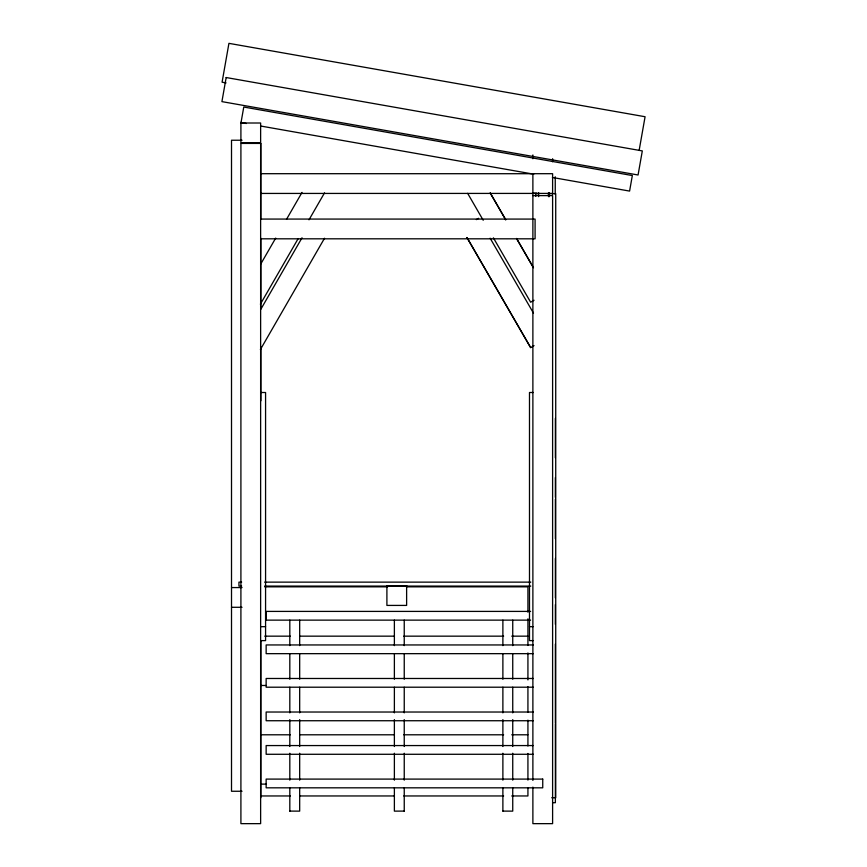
<?xml version="1.0" encoding="UTF-8"?>
<svg xmlns="http://www.w3.org/2000/svg" width="867" height="867" viewBox="0 0 867 867"><rect width="100%" height="100%" fill="white"/><g stroke="black" fill="none" stroke-linecap="round" stroke-linejoin="round"><path stroke-width="1.3" d="M639.142 150.403L645.081 116.731L228.931 43.35L222.082 82.202L226.081 82.907M260.837 263.882L275.695 238.1M286.5 219.351L302.03 192.398M260.382 304.198L298.194 238.566M308.999 219.817L324.529 192.864M260.837 309.259L302.03 237.764M260.382 349.574L324.529 238.23M476.351 219.622L478.627 218.3M534.05 300.242L530.637 302.225L493.388 237.829M466.966 237.547L530.637 347.602L534.05 345.619M240.907 123.006L260.631 123.006L260.631 142.73L240.907 142.73L240.907 122.29M242.034 140.237L231.511 140.237L231.511 791.257L242.034 791.257M260.631 173.693L532.381 173.714M532.88 193.135L536.825 193.135M260.631 193.439L552.604 193.417M538.461 193.634L535.795 193.634L535.795 196.343M547.76 193.634L555.725 193.634L555.725 797.738L551.737 797.738M532.88 195.617L552.604 195.617L552.604 823.65L532.88 823.65L532.88 787.106M260.631 219.069L535.091 219.08L535.091 238.815L260.631 238.815M260.631 392.502L265.573 392.502L265.573 640.615L260.631 640.615M533.194 392.502L529.488 392.502L529.488 640.615L533.194 640.615M241.644 582.136L238.945 582.136L238.945 586.092L241.644 586.092M264.619 582.136L530.81 582.136M264.619 586.092L530.81 586.092M264.738 586.84L387.56 586.84M406.45 586.84L527.927 586.84L527.927 612.167M231.511 587.566L242.034 587.566M231.511 607.29L242.034 607.29M530.604 611.408L266.147 611.408L266.147 620.133L530.604 620.133M260.631 626.668L265.573 626.668M529.488 626.668L533.194 626.668M264.738 636.161L290.38 636.161M299.83 636.161L394.301 636.161M403.751 636.161L503.629 636.161M511.725 636.161L527.927 636.161M533.303 644.95L266.147 644.95L266.147 653.664L533.303 653.664M533.303 678.482L266.147 678.482L266.147 687.206L533.303 687.206M260.685 685.483L266.082 685.483M533.303 712.024L266.147 712.024L266.147 720.737L533.303 720.737M260.685 734.793L290.38 734.793M299.83 734.793L394.301 734.793M403.751 734.793L503.629 734.793M511.725 734.793L527.927 734.793M533.303 745.566L266.147 745.566L266.147 754.279L533.303 754.279M260.685 784.115L266.082 784.115M260.685 795.96L290.38 795.96M299.83 795.96L394.301 795.96M403.751 795.96L503.629 795.96M511.725 795.96L527.927 795.96L527.927 787.865M552.604 802.701L555.368 802.701L555.368 723.782M289.816 811.1L299.679 811.133L299.679 787.821M404.239 811.1L394.377 811.133L394.377 787.821M502.882 811.1L512.744 811.133L512.744 787.821M246.347 123.504L241.026 122.572L243.768 107.031L632.336 175.546L629.594 191.087L552.409 177.475M260.989 126.083L533.779 174.191M516.559 238.49L532.804 266.581M516.559 238.49L533.487 267.762M467.649 193.341L483.222 220.272M490.137 238.197L533.487 313.139M466.966 237.547L530.637 347.591M555.368 418.403L555.368 457.852M555.368 477.587L555.368 497.311M555.368 499.284L555.368 538.743M555.368 558.467L555.368 597.927M555.368 604.602L555.368 624.327M555.368 644.062L555.368 722.97M555.248 176.781L555.248 194.371M552.604 158.726L552.604 161.739M552.604 194.23L552.604 173.693L532.88 173.693L532.88 780.43M549.234 192.615L549.234 196.668M548.508 192.615L548.508 196.636M538.635 192.615L538.635 196.636M532.88 154.965L532.88 158.726M527.927 618.832L527.927 645.492M527.927 652.949L527.927 679.934M527.927 686.675L527.927 712.306M527.927 720.13L527.927 746.032M527.927 753.456L527.927 780.116M512.744 620.133L512.744 645.622M512.744 653.664L512.744 679.229M512.744 687.206L512.744 712.869M512.744 719.599L512.744 746.509M512.744 753.239L512.744 780.148M502.882 620.133L502.882 645.622M502.882 653.664L502.882 679.229M502.882 687.206L502.882 712.869M502.882 719.599L502.882 746.509M502.882 753.239L502.882 780.148M502.882 787.821L502.882 811.133M404.239 620.133L404.239 645.622M404.239 653.664L404.239 679.229M404.239 687.206L404.239 712.869M404.239 719.599L404.239 746.509M404.239 753.239L404.239 780.148M404.239 787.821L404.239 811.133M394.377 620.133L394.377 645.622M394.377 653.664L394.377 679.229M394.377 687.206L394.377 712.869M394.377 719.599L394.377 746.509M394.377 753.239L394.377 780.148M299.679 620.133L299.679 645.622M299.679 653.664L299.679 679.229M299.679 687.206L299.679 712.869M299.679 719.599L299.679 746.509M299.679 753.239L299.679 780.148M289.816 620.133L289.816 645.622M289.816 653.664L289.816 679.229M289.816 687.206L289.816 712.869M289.816 719.599L289.816 746.509M289.816 753.239L289.816 780.148M289.816 787.821L289.816 811.133M260.837 143.423L260.837 219.286M260.837 238.252L260.837 308.695M260.837 346.627L260.837 400.814M260.837 640.594L260.837 797.738M226.168 77.531L221.919 101.623L638.069 174.993L642.317 150.912L226.168 77.531M260.631 143.423L240.907 143.423L240.907 823.65L260.631 823.65L260.631 143.423M406.623 585.691L386.899 585.691L386.899 605.415L406.623 605.415L406.623 585.691M542.742 779.097L266.147 779.097L266.147 787.821L542.742 787.821L542.742 779.097M505.721 219.752L490.137 192.832L505.721 219.763"/></g></svg>
